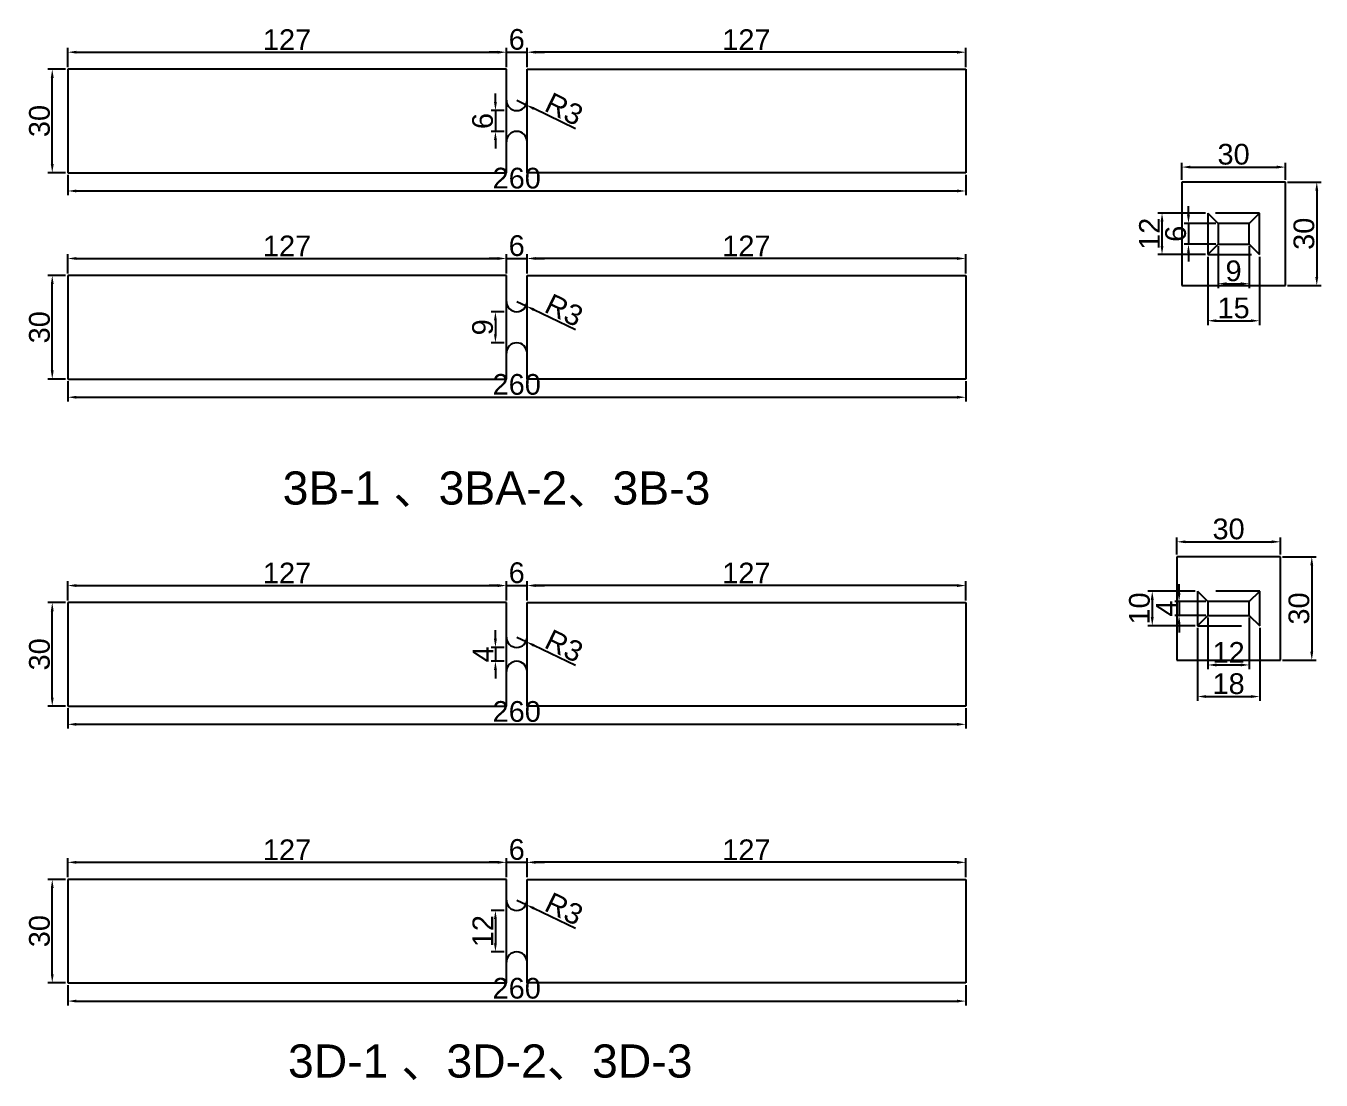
# Model space of a CAD drawing. Header units: millimetres. Extents: x 277 to 35015, y -7843 to 25622.
# Drawn here: x 4958.5 to 5333.5, y 1979.1 to 2284.5 of the extents above; entities that cross this region are included whole.
import ezdxf

# ---------------------------------------------------------------- set-up
doc = ezdxf.new("R2010")
doc.units = ezdxf.units.MM
doc.linetypes.add('DASHED', pattern=[19.05, 12.7, -6.35])
doc.layers.add('尺寸标注', color=6, linetype='Continuous')
doc.layers.add('标号', color=4, linetype='Continuous')
doc.styles.get("Standard").update_dxf_attribs({"font": 'arial.ttf'})
doc.dimstyles.new('ISO-25-old', dxfattribs={"dimtxt": 6, "dimasz": 2.5, "dimexe": 1.25, "dimexo": 0.625, "dimtad": 1, "dimtxsty": 'Standard', "dimcen": 2.5, "dimadec": 0, "dimazin": 0, "dimtfac": 1, "dimtmove": 0, "dimatfit": 3, "dimfxl": 1, "dimarcsym": 0})

# ---------------------------------------------------------------- blocks, each defined once
blk = doc.blocks.new('*D528')
at = {"layer": 'Defpoints', "color": 0, "transparency": 16777216}
for p in [(5097.62, 2259.93), (5094.45, 2253.93), (5097.62, 2253.93)]:
    blk.add_point(p, dxfattribs=at)
at = {"layer": '尺寸标注', "color": 0, "lineweight": -2, "transparency": 16777216}
for p, q in [((5094.45, 2262.43), (5094.45, 2264.93)), ((5097, 2259.93), (5093.2, 2259.93)), ((5094.45, 2259.93), (5094.45, 2253.93)), ((5097, 2253.93), (5093.2, 2253.93)), ((5094.45, 2251.43), (5094.45, 2248.93))]:
    blk.add_line(p, q, dxfattribs=at)
at = {"layer": '尺寸标注', "color": 0, "transparency": 16777216}
for points in [[(5094.04, 2262.43), (5094.87, 2262.43), (5094.45, 2259.93)], [(5094.04, 2251.43), (5094.87, 2251.43), (5094.45, 2253.93)]]:
    blk.add_solid(points, dxfattribs=at)
at = {"layer": '尺寸标注', "color": 0, "transparency": 16777216, "insert": (5090.76, 2256.93), "char_height": 6, "attachment_point": 5, "rotation": 90}
blk.add_mtext('6', dxfattribs=at)
blk = doc.blocks.new('*D529')
at = {"layer": 'Defpoints', "color": 0, "transparency": 16777216}
for p in [(5100.62, 2262.93), (5103.32, 2261.62)]:
    blk.add_point(p, dxfattribs=at)
at = {"layer": '尺寸标注', "color": 0, "lineweight": -2, "transparency": 16777216}
for p, q in [((5100.62, 2262.93), (5103.32, 2261.62)), ((5117.65, 2254.67), (5105.57, 2260.53))]:
    blk.add_line(p, q, dxfattribs=at)
at = {"layer": '尺寸标注', "color": 0, "transparency": 16777216}
blk.add_solid([(5105.75, 2260.9), (5105.39, 2260.15), (5103.32, 2261.62)], dxfattribs=at)
at = {"layer": '尺寸标注', "color": 0, "transparency": 16777216, "insert": (5114.35, 2260.37), "char_height": 6, "attachment_point": 5, "rotation": 334.116}
blk.add_mtext('R3', dxfattribs=at)
blk = doc.blocks.new('*D530')
at = {"layer": 'Defpoints', "color": 0, "transparency": 16777216}
for p in [(5103.62, 2276.87), (5097.62, 2271.93), (5103.62, 2271.93)]:
    blk.add_point(p, dxfattribs=at)
at = {"layer": '尺寸标注', "color": 0, "lineweight": -2, "transparency": 16777216}
for p, q in [((5095.12, 2276.87), (5092.62, 2276.87)), ((5097.62, 2272.56), (5097.62, 2278.12)), ((5097.62, 2276.87), (5103.62, 2276.87)), ((5103.62, 2272.56), (5103.62, 2278.12)), ((5106.12, 2276.87), (5108.62, 2276.87))]:
    blk.add_line(p, q, dxfattribs=at)
at = {"layer": '尺寸标注', "color": 0, "transparency": 16777216}
for points in [[(5095.12, 2277.28), (5095.12, 2276.45), (5097.62, 2276.87)], [(5106.12, 2277.28), (5106.12, 2276.45), (5103.62, 2276.87)]]:
    blk.add_solid(points, dxfattribs=at)
at = {"layer": '尺寸标注', "color": 0, "transparency": 16777216, "insert": (5100.62, 2280.55), "char_height": 6, "attachment_point": 5}
blk.add_mtext('6', dxfattribs=at)
blk = doc.blocks.new('*D531')
at = {"layer": 'Defpoints', "color": 0, "transparency": 16777216}
for p in [(5097.62, 2201.67), (5094.45, 2192.67), (5097.62, 2192.67)]:
    blk.add_point(p, dxfattribs=at)
at = {"layer": '尺寸标注', "color": 0, "lineweight": -2, "transparency": 16777216}
for p, q in [((5097, 2201.67), (5093.2, 2201.67)), ((5094.45, 2199.17), (5094.45, 2195.17)), ((5097, 2192.67), (5093.2, 2192.67))]:
    blk.add_line(p, q, dxfattribs=at)
at = {"layer": '尺寸标注', "color": 0, "transparency": 16777216}
for points in [[(5094.04, 2199.17), (5094.87, 2199.17), (5094.45, 2201.67)], [(5094.04, 2195.17), (5094.87, 2195.17), (5094.45, 2192.67)]]:
    blk.add_solid(points, dxfattribs=at)
at = {"layer": '尺寸标注', "color": 0, "transparency": 16777216, "insert": (5090.76, 2197.17), "char_height": 6, "attachment_point": 5, "rotation": 90}
blk.add_mtext('9', dxfattribs=at)
blk = doc.blocks.new('*D532')
at = {"layer": 'Defpoints', "color": 0, "transparency": 16777216}
for p in [(5100.62, 2204.67), (5103.32, 2203.36)]:
    blk.add_point(p, dxfattribs=at)
at = {"layer": '尺寸标注', "color": 0, "lineweight": -2, "transparency": 16777216}
for p, q in [((5100.62, 2204.67), (5103.32, 2203.36)), ((5117.65, 2196.41), (5105.57, 2202.27))]:
    blk.add_line(p, q, dxfattribs=at)
at = {"layer": '尺寸标注', "color": 0, "transparency": 16777216}
blk.add_solid([(5105.75, 2202.64), (5105.39, 2201.89), (5103.32, 2203.36)], dxfattribs=at)
at = {"layer": '尺寸标注', "color": 0, "transparency": 16777216, "insert": (5114.35, 2202.11), "char_height": 6, "attachment_point": 5, "rotation": 334.116}
blk.add_mtext('R3', dxfattribs=at)
blk = doc.blocks.new('*D537')
at = {"layer": 'Defpoints', "color": 0, "transparency": 16777216}
for p in [(5097.62, 2104.41), (5094.45, 2100.41), (5097.62, 2100.41)]:
    blk.add_point(p, dxfattribs=at)
at = {"layer": '尺寸标注', "color": 0, "lineweight": -2, "transparency": 16777216}
for p, q in [((5094.45, 2106.91), (5094.45, 2109.41)), ((5097, 2104.41), (5093.2, 2104.41)), ((5094.45, 2104.41), (5094.45, 2100.41)), ((5097, 2100.41), (5093.2, 2100.41)), ((5094.45, 2097.91), (5094.45, 2095.41))]:
    blk.add_line(p, q, dxfattribs=at)
at = {"layer": '尺寸标注', "color": 0, "transparency": 16777216}
for points in [[(5094.04, 2106.91), (5094.87, 2106.91), (5094.45, 2104.41)], [(5094.04, 2097.91), (5094.87, 2097.91), (5094.45, 2100.41)]]:
    blk.add_solid(points, dxfattribs=at)
at = {"layer": '尺寸标注', "color": 0, "transparency": 16777216, "insert": (5090.83, 2102.41), "char_height": 6, "attachment_point": 5, "rotation": 90}
blk.add_mtext('4', dxfattribs=at)
blk = doc.blocks.new('*D538')
at = {"layer": 'Defpoints', "color": 0, "transparency": 16777216}
for p in [(5100.62, 2107.41), (5103.32, 2106.1)]:
    blk.add_point(p, dxfattribs=at)
at = {"layer": '尺寸标注', "color": 0, "lineweight": -2, "transparency": 16777216}
for p, q in [((5100.62, 2107.41), (5103.32, 2106.1)), ((5117.65, 2099.14), (5105.57, 2105.01))]:
    blk.add_line(p, q, dxfattribs=at)
at = {"layer": '尺寸标注', "color": 0, "transparency": 16777216}
blk.add_solid([(5105.75, 2105.38), (5105.39, 2104.63), (5103.32, 2106.1)], dxfattribs=at)
at = {"layer": '尺寸标注', "color": 0, "transparency": 16777216, "insert": (5114.35, 2104.85), "char_height": 6, "attachment_point": 5, "rotation": 334.116}
blk.add_mtext('R3', dxfattribs=at)
blk = doc.blocks.new('*D539')
at = {"layer": 'Defpoints', "color": 0, "transparency": 16777216}
for p in [(5097.62, 2028.22), (5094.45, 2016.22), (5097.62, 2016.22)]:
    blk.add_point(p, dxfattribs=at)
at = {"layer": '尺寸标注', "color": 0, "lineweight": -2, "transparency": 16777216}
for p, q in [((5097, 2028.22), (5093.2, 2028.22)), ((5094.45, 2025.72), (5094.45, 2018.72)), ((5097, 2016.22), (5093.2, 2016.22))]:
    blk.add_line(p, q, dxfattribs=at)
at = {"layer": '尺寸标注', "color": 0, "transparency": 16777216}
for points in [[(5094.04, 2025.72), (5094.87, 2025.72), (5094.45, 2028.22)], [(5094.04, 2018.72), (5094.87, 2018.72), (5094.45, 2016.22)]]:
    blk.add_solid(points, dxfattribs=at)
at = {"layer": '尺寸标注', "color": 0, "transparency": 16777216, "insert": (5090.81, 2022.22), "char_height": 6, "attachment_point": 5, "rotation": 90}
blk.add_mtext('12', dxfattribs=at)
blk = doc.blocks.new('*D540')
at = {"layer": 'Defpoints', "color": 0, "transparency": 16777216}
for p in [(5100.62, 2031.22), (5103.32, 2029.91)]:
    blk.add_point(p, dxfattribs=at)
at = {"layer": '尺寸标注', "color": 0, "lineweight": -2, "transparency": 16777216}
for p, q in [((5100.62, 2031.22), (5103.32, 2029.91)), ((5117.65, 2022.96), (5105.57, 2028.82))]:
    blk.add_line(p, q, dxfattribs=at)
at = {"layer": '尺寸标注', "color": 0, "transparency": 16777216}
blk.add_solid([(5105.75, 2029.2), (5105.39, 2028.45), (5103.32, 2029.91)], dxfattribs=at)
at = {"layer": '尺寸标注', "color": 0, "transparency": 16777216, "insert": (5114.35, 2028.67), "char_height": 6, "attachment_point": 5, "rotation": 334.116}
blk.add_mtext('R3', dxfattribs=at)
blk = doc.blocks.new('*D543')
at = {"layer": 'Defpoints', "color": 0, "transparency": 16777216}
for p in [(5303.68, 2227.26), (5295.11, 2221.26), (5303.68, 2221.26)]:
    blk.add_point(p, dxfattribs=at)
at = {"layer": '尺寸标注', "color": 0, "lineweight": -2, "transparency": 16777216}
for p, q in [((5295.11, 2229.76), (5295.11, 2232.26)), ((5303.05, 2227.26), (5293.86, 2227.26)), ((5295.11, 2227.26), (5295.11, 2221.26)), ((5303.05, 2221.26), (5293.86, 2221.26)), ((5295.11, 2218.76), (5295.11, 2216.26))]:
    blk.add_line(p, q, dxfattribs=at)
at = {"layer": '尺寸标注', "color": 0, "transparency": 16777216}
for points in [[(5294.7, 2229.76), (5295.53, 2229.76), (5295.11, 2227.26)], [(5294.7, 2218.76), (5295.53, 2218.76), (5295.11, 2221.26)]]:
    blk.add_solid(points, dxfattribs=at)
at = {"layer": '尺寸标注', "color": 0, "transparency": 16777216, "insert": (5291.42, 2224.26), "char_height": 6, "attachment_point": 5, "rotation": 90}
blk.add_mtext('6', dxfattribs=at)
blk = doc.blocks.new('*D544')
at = {"layer": 'Defpoints', "color": 0, "transparency": 16777216}
for p in [(5303.68, 2221.26), (5312.68, 2221.26), (5312.68, 2209.8)]:
    blk.add_point(p, dxfattribs=at)
at = {"layer": '尺寸标注', "color": 0, "lineweight": -2, "transparency": 16777216}
for p, q in [((5303.68, 2220.63), (5303.68, 2208.55)), ((5312.68, 2220.63), (5312.68, 2208.55)), ((5306.18, 2209.8), (5310.18, 2209.8))]:
    blk.add_line(p, q, dxfattribs=at)
at = {"layer": '尺寸标注', "color": 0, "transparency": 16777216}
for points in [[(5306.18, 2210.21), (5306.18, 2209.38), (5303.68, 2209.8)], [(5310.18, 2210.21), (5310.18, 2209.38), (5312.68, 2209.8)]]:
    blk.add_solid(points, dxfattribs=at)
at = {"layer": '尺寸标注', "color": 0, "transparency": 16777216, "insert": (5308.18, 2213.49), "char_height": 6, "attachment_point": 5}
blk.add_mtext('9', dxfattribs=at)
blk = doc.blocks.new('*D545')
at = {"layer": 'Defpoints', "color": 0, "transparency": 16777216}
for p in [(5300.73, 2117.7), (5292.39, 2113.7), (5300.73, 2113.7)]:
    blk.add_point(p, dxfattribs=at)
at = {"layer": '尺寸标注', "color": 0, "lineweight": -2, "transparency": 16777216}
for p, q in [((5292.39, 2120.2), (5292.39, 2122.7)), ((5300.1, 2117.7), (5291.14, 2117.7)), ((5292.39, 2117.7), (5292.39, 2113.7)), ((5300.1, 2113.7), (5291.14, 2113.7)), ((5292.39, 2111.2), (5292.39, 2108.7))]:
    blk.add_line(p, q, dxfattribs=at)
at = {"layer": '尺寸标注', "color": 0, "transparency": 16777216}
for points in [[(5291.97, 2120.2), (5292.81, 2120.2), (5292.39, 2117.7)], [(5291.97, 2111.2), (5292.81, 2111.2), (5292.39, 2113.7)]]:
    blk.add_solid(points, dxfattribs=at)
at = {"layer": '尺寸标注', "color": 0, "transparency": 16777216, "insert": (5288.76, 2115.7), "char_height": 6, "attachment_point": 5, "rotation": 90}
blk.add_mtext('4', dxfattribs=at)
blk = doc.blocks.new('*D546')
at = {"layer": 'Defpoints', "color": 0, "transparency": 16777216}
for p in [(5300.73, 2113.7), (5312.73, 2113.7), (5312.73, 2099.34)]:
    blk.add_point(p, dxfattribs=at)
at = {"layer": '尺寸标注', "color": 0, "lineweight": -2, "transparency": 16777216}
for p, q in [((5300.73, 2113.07), (5300.73, 2098.09)), ((5312.73, 2113.07), (5312.73, 2098.09)), ((5303.23, 2099.34), (5310.23, 2099.34))]:
    blk.add_line(p, q, dxfattribs=at)
at = {"layer": '尺寸标注', "color": 0, "transparency": 16777216}
for points in [[(5303.23, 2099.76), (5303.23, 2098.92), (5300.73, 2099.34)], [(5310.23, 2099.76), (5310.23, 2098.92), (5312.73, 2099.34)]]:
    blk.add_solid(points, dxfattribs=at)
at = {"layer": '尺寸标注', "color": 0, "transparency": 16777216, "insert": (5306.73, 2102.98), "char_height": 6, "attachment_point": 5}
blk.add_mtext('12', dxfattribs=at)
blk = doc.blocks.new('*D519')
at = {"layer": 'Defpoints', "color": 0, "transparency": 16777216}
for p in [(5097.62, 2276.87), (4970.62, 2271.93), (5097.62, 2271.93)]:
    blk.add_point(p, dxfattribs=at)
at = {"layer": '尺寸标注', "color": 0, "lineweight": -2, "transparency": 16777216}
for p, q in [((4970.62, 2272.56), (4970.62, 2278.12)), ((4973.12, 2276.87), (5095.12, 2276.87)), ((5097.62, 2272.56), (5097.62, 2278.12))]:
    blk.add_line(p, q, dxfattribs=at)
at = {"layer": '尺寸标注', "color": 0, "transparency": 16777216}
for points in [[(4973.12, 2277.28), (4973.12, 2276.45), (4970.62, 2276.87)], [(5095.12, 2277.28), (5095.12, 2276.45), (5097.62, 2276.87)]]:
    blk.add_solid(points, dxfattribs=at)
at = {"layer": '尺寸标注', "color": 0, "transparency": 16777216, "insert": (5034.12, 2280.5), "char_height": 6, "attachment_point": 5}
blk.add_mtext('127', dxfattribs=at)
blk = doc.blocks.new('*D520')
at = {"layer": 'Defpoints', "color": 0, "transparency": 16777216}
for p in [(5103.62, 2276.87), (5103.62, 2271.93), (5230.62, 2271.93)]:
    blk.add_point(p, dxfattribs=at)
at = {"layer": '尺寸标注', "color": 0, "lineweight": -2, "transparency": 16777216}
for p, q in [((5103.62, 2272.56), (5103.62, 2278.12)), ((5228.12, 2276.87), (5106.12, 2276.87)), ((5230.62, 2272.56), (5230.62, 2278.12))]:
    blk.add_line(p, q, dxfattribs=at)
at = {"layer": '尺寸标注', "color": 0, "transparency": 16777216}
for points in [[(5106.12, 2277.28), (5106.12, 2276.45), (5103.62, 2276.87)], [(5228.12, 2277.28), (5228.12, 2276.45), (5230.62, 2276.87)]]:
    blk.add_solid(points, dxfattribs=at)
at = {"layer": '尺寸标注', "color": 0, "transparency": 16777216, "insert": (5167.12, 2280.5), "char_height": 6, "attachment_point": 5}
blk.add_mtext('127', dxfattribs=at)
blk = doc.blocks.new('*D521')
at = {"layer": 'Defpoints', "color": 0, "transparency": 16777216}
for p in [(4970.62, 2241.93), (5230.62, 2241.93), (5230.62, 2236.66)]:
    blk.add_point(p, dxfattribs=at)
at = {"layer": '尺寸标注', "color": 0, "lineweight": -2, "transparency": 16777216}
for p, q in [((4970.62, 2241.31), (4970.62, 2235.41)), ((5230.62, 2241.31), (5230.62, 2235.41)), ((4973.12, 2236.66), (5228.12, 2236.66))]:
    blk.add_line(p, q, dxfattribs=at)
at = {"layer": '尺寸标注', "color": 0, "transparency": 16777216}
for points in [[(4973.12, 2237.08), (4973.12, 2236.25), (4970.62, 2236.66)], [(5228.12, 2237.08), (5228.12, 2236.25), (5230.62, 2236.66)]]:
    blk.add_solid(points, dxfattribs=at)
at = {"layer": '尺寸标注', "color": 0, "transparency": 16777216, "insert": (5100.62, 2240.35), "char_height": 6, "attachment_point": 5}
blk.add_mtext('260', dxfattribs=at)
blk = doc.blocks.new('*D524')
at = {"layer": 'Defpoints', "color": 0, "transparency": 16777216}
for p in [(5323.18, 2243.58), (5293.18, 2239.26), (5323.18, 2239.26)]:
    blk.add_point(p, dxfattribs=at)
at = {"layer": '尺寸标注', "color": 0, "lineweight": -2, "transparency": 16777216}
for p, q in [((5293.18, 2239.88), (5293.18, 2244.83)), ((5295.68, 2243.58), (5320.68, 2243.58)), ((5323.18, 2239.88), (5323.18, 2244.83))]:
    blk.add_line(p, q, dxfattribs=at)
at = {"layer": '尺寸标注', "color": 0, "transparency": 16777216}
for points in [[(5295.68, 2244), (5295.68, 2243.17), (5293.18, 2243.58)], [(5320.68, 2244), (5320.68, 2243.17), (5323.18, 2243.58)]]:
    blk.add_solid(points, dxfattribs=at)
at = {"layer": '尺寸标注', "color": 0, "transparency": 16777216, "insert": (5308.18, 2247.27), "char_height": 6, "attachment_point": 5}
blk.add_mtext('30', dxfattribs=at)
blk = doc.blocks.new('*D525')
at = {"layer": 'Defpoints', "color": 0, "transparency": 16777216}
for p in [(5323.18, 2239.26), (5323.18, 2209.26), (5332.26, 2209.26)]:
    blk.add_point(p, dxfattribs=at)
at = {"layer": '尺寸标注', "color": 0, "lineweight": -2, "transparency": 16777216}
for p, q in [((5323.8, 2239.26), (5333.51, 2239.26)), ((5332.26, 2236.76), (5332.26, 2211.76)), ((5323.8, 2209.26), (5333.51, 2209.26))]:
    blk.add_line(p, q, dxfattribs=at)
at = {"layer": '尺寸标注', "color": 0, "transparency": 16777216}
for points in [[(5331.85, 2236.76), (5332.68, 2236.76), (5332.26, 2239.26)], [(5331.85, 2211.76), (5332.68, 2211.76), (5332.26, 2209.26)]]:
    blk.add_solid(points, dxfattribs=at)
at = {"layer": '尺寸标注', "color": 0, "transparency": 16777216, "insert": (5328.57, 2224.26), "char_height": 6, "attachment_point": 5, "rotation": 90}
blk.add_mtext('30', dxfattribs=at)
blk = doc.blocks.new('*D526')
at = {"layer": 'Defpoints', "color": 0, "transparency": 16777216}
for p in [(5321.73, 2135.02), (5291.73, 2130.7), (5321.73, 2130.7)]:
    blk.add_point(p, dxfattribs=at)
at = {"layer": '尺寸标注', "color": 0, "lineweight": -2, "transparency": 16777216}
for p, q in [((5291.73, 2131.32), (5291.73, 2136.27)), ((5294.23, 2135.02), (5319.23, 2135.02)), ((5321.73, 2131.32), (5321.73, 2136.27))]:
    blk.add_line(p, q, dxfattribs=at)
at = {"layer": '尺寸标注', "color": 0, "transparency": 16777216}
for points in [[(5294.23, 2135.44), (5294.23, 2134.61), (5291.73, 2135.02)], [(5319.23, 2135.44), (5319.23, 2134.61), (5321.73, 2135.02)]]:
    blk.add_solid(points, dxfattribs=at)
at = {"layer": '尺寸标注', "color": 0, "transparency": 16777216, "insert": (5306.73, 2138.71), "char_height": 6, "attachment_point": 5}
blk.add_mtext('30', dxfattribs=at)
blk = doc.blocks.new('*D527')
at = {"layer": 'Defpoints', "color": 0, "transparency": 16777216}
for p in [(5321.73, 2130.7), (5321.73, 2100.7), (5330.82, 2100.7)]:
    blk.add_point(p, dxfattribs=at)
at = {"layer": '尺寸标注', "color": 0, "lineweight": -2, "transparency": 16777216}
for p, q in [((5322.35, 2130.7), (5332.07, 2130.7)), ((5330.82, 2128.2), (5330.82, 2103.2)), ((5322.35, 2100.7), (5332.07, 2100.7))]:
    blk.add_line(p, q, dxfattribs=at)
at = {"layer": '尺寸标注', "color": 0, "transparency": 16777216}
for points in [[(5330.4, 2128.2), (5331.23, 2128.2), (5330.82, 2130.7)], [(5330.4, 2103.2), (5331.23, 2103.2), (5330.82, 2100.7)]]:
    blk.add_solid(points, dxfattribs=at)
at = {"layer": '尺寸标注', "color": 0, "transparency": 16777216, "insert": (5327.12, 2115.7), "char_height": 6, "attachment_point": 5, "rotation": 90}
blk.add_mtext('30', dxfattribs=at)
blk = doc.blocks.new('*D556')
at = {"layer": 'Defpoints', "color": 0, "transparency": 16777216}
for p in [(5300.68, 2218.26), (5315.68, 2218.26), (5315.68, 2199.07)]:
    blk.add_point(p, dxfattribs=at)
at = {"layer": '尺寸标注', "color": 0, "lineweight": -2, "transparency": 16777216}
for p, q in [((5300.68, 2217.63), (5300.68, 2197.82)), ((5315.68, 2217.63), (5315.68, 2197.82)), ((5303.18, 2199.07), (5313.18, 2199.07))]:
    blk.add_line(p, q, dxfattribs=at)
at = {"layer": '尺寸标注', "color": 0, "transparency": 16777216}
for points in [[(5303.18, 2199.48), (5303.18, 2198.65), (5300.68, 2199.07)], [(5313.18, 2199.48), (5313.18, 2198.65), (5315.68, 2199.07)]]:
    blk.add_solid(points, dxfattribs=at)
at = {"layer": '尺寸标注', "color": 0, "transparency": 16777216, "insert": (5308.18, 2202.75), "char_height": 6, "attachment_point": 5}
blk.add_mtext('15', dxfattribs=at)
blk = doc.blocks.new('*D557')
at = {"layer": 'Defpoints', "color": 0, "transparency": 16777216}
for p in [(5287.46, 2230.26), (5300.68, 2230.26), (5300.68, 2218.26)]:
    blk.add_point(p, dxfattribs=at)
at = {"layer": '尺寸标注', "color": 0, "lineweight": -2, "transparency": 16777216}
for p, q in [((5300.05, 2230.26), (5286.21, 2230.26)), ((5287.46, 2220.76), (5287.46, 2227.76)), ((5300.05, 2218.26), (5286.21, 2218.26))]:
    blk.add_line(p, q, dxfattribs=at)
at = {"layer": '尺寸标注', "color": 0, "transparency": 16777216}
for points in [[(5287.04, 2227.76), (5287.88, 2227.76), (5287.46, 2230.26)], [(5287.04, 2220.76), (5287.88, 2220.76), (5287.46, 2218.26)]]:
    blk.add_solid(points, dxfattribs=at)
at = {"layer": '尺寸标注', "color": 0, "transparency": 16777216, "insert": (5283.82, 2224.26), "char_height": 6, "attachment_point": 5, "rotation": 90}
blk.add_mtext('12', dxfattribs=at)
blk = doc.blocks.new('*D558')
at = {"layer": 'Defpoints', "color": 0, "transparency": 16777216}
for p in [(5297.73, 2110.7), (5315.73, 2110.7), (5315.73, 2090.19)]:
    blk.add_point(p, dxfattribs=at)
at = {"layer": '尺寸标注', "color": 0, "lineweight": -2, "transparency": 16777216}
for p, q in [((5297.73, 2110.07), (5297.73, 2088.94)), ((5315.73, 2110.07), (5315.73, 2088.94)), ((5300.23, 2090.19), (5313.23, 2090.19))]:
    blk.add_line(p, q, dxfattribs=at)
at = {"layer": '尺寸标注', "color": 0, "transparency": 16777216}
for points in [[(5300.23, 2090.61), (5300.23, 2089.78), (5297.73, 2090.19)], [(5313.23, 2090.61), (5313.23, 2089.78), (5315.73, 2090.19)]]:
    blk.add_solid(points, dxfattribs=at)
at = {"layer": '尺寸标注', "color": 0, "transparency": 16777216, "insert": (5306.73, 2093.88), "char_height": 6, "attachment_point": 5}
blk.add_mtext('18', dxfattribs=at)
blk = doc.blocks.new('*D559')
at = {"layer": 'Defpoints', "color": 0, "transparency": 16777216}
for p in [(5297.73, 2120.7), (5284.63, 2110.7), (5297.73, 2110.7)]:
    blk.add_point(p, dxfattribs=at)
at = {"layer": '尺寸标注', "color": 0, "lineweight": -2, "transparency": 16777216}
for p, q in [((5297.1, 2120.7), (5283.38, 2120.7)), ((5284.63, 2118.2), (5284.63, 2113.2)), ((5297.1, 2110.7), (5283.38, 2110.7))]:
    blk.add_line(p, q, dxfattribs=at)
at = {"layer": '尺寸标注', "color": 0, "transparency": 16777216}
for points in [[(5284.21, 2118.2), (5285.05, 2118.2), (5284.63, 2120.7)], [(5284.21, 2113.2), (5285.05, 2113.2), (5284.63, 2110.7)]]:
    blk.add_solid(points, dxfattribs=at)
at = {"layer": '尺寸标注', "color": 0, "transparency": 16777216, "insert": (5280.94, 2115.7), "char_height": 6, "attachment_point": 5, "rotation": 90}
blk.add_mtext('10', dxfattribs=at)
blk = doc.blocks.new('*D567')
at = {"layer": 'Defpoints', "color": 0, "transparency": 16777216}
for p in [(4966.14, 2271.93), (4970.62, 2271.93), (4970.62, 2241.93)]:
    blk.add_point(p, dxfattribs=at)
at = {"layer": '尺寸标注', "color": 0, "lineweight": -2, "transparency": 16777216}
for p, q in [((4970, 2271.93), (4964.89, 2271.93)), ((4966.14, 2244.43), (4966.14, 2269.43)), ((4970, 2241.93), (4964.89, 2241.93))]:
    blk.add_line(p, q, dxfattribs=at)
at = {"layer": '尺寸标注', "color": 0, "transparency": 16777216}
for points in [[(4965.72, 2269.43), (4966.55, 2269.43), (4966.14, 2271.93)], [(4965.72, 2244.43), (4966.55, 2244.43), (4966.14, 2241.93)]]:
    blk.add_solid(points, dxfattribs=at)
at = {"layer": '尺寸标注', "color": 0, "transparency": 16777216, "insert": (4962.45, 2256.93), "char_height": 6, "attachment_point": 5, "rotation": 90}
blk.add_mtext('30', dxfattribs=at)
blk = doc.blocks.new('*D568')
at = {"layer": 'Defpoints', "color": 0, "transparency": 16777216}
for p in [(4966.14, 2212.17), (4970.62, 2212.17), (4970.62, 2182.17)]:
    blk.add_point(p, dxfattribs=at)
at = {"layer": '尺寸标注', "color": 0, "lineweight": -2, "transparency": 16777216}
for p, q in [((4970, 2212.17), (4964.89, 2212.17)), ((4966.14, 2184.67), (4966.14, 2209.67)), ((4970, 2182.17), (4964.89, 2182.17))]:
    blk.add_line(p, q, dxfattribs=at)
at = {"layer": '尺寸标注', "color": 0, "transparency": 16777216}
for points in [[(4965.72, 2209.67), (4966.55, 2209.67), (4966.14, 2212.17)], [(4965.72, 2184.67), (4966.55, 2184.67), (4966.14, 2182.17)]]:
    blk.add_solid(points, dxfattribs=at)
at = {"layer": '尺寸标注', "color": 0, "transparency": 16777216, "insert": (4962.45, 2197.17), "char_height": 6, "attachment_point": 5, "rotation": 90}
blk.add_mtext('30', dxfattribs=at)
blk = doc.blocks.new('*D571')
at = {"layer": 'Defpoints', "color": 0, "transparency": 16777216}
for p in [(5097.62, 2217.1), (4970.62, 2212.17), (5097.62, 2212.17)]:
    blk.add_point(p, dxfattribs=at)
at = {"layer": '尺寸标注', "color": 0, "lineweight": -2, "transparency": 16777216}
for p, q in [((4970.62, 2212.79), (4970.62, 2218.35)), ((4973.12, 2217.1), (5095.12, 2217.1)), ((5097.62, 2212.79), (5097.62, 2218.35))]:
    blk.add_line(p, q, dxfattribs=at)
at = {"layer": '尺寸标注', "color": 0, "transparency": 16777216}
for points in [[(4973.12, 2217.52), (4973.12, 2216.69), (4970.62, 2217.1)], [(5095.12, 2217.52), (5095.12, 2216.69), (5097.62, 2217.1)]]:
    blk.add_solid(points, dxfattribs=at)
at = {"layer": '尺寸标注', "color": 0, "transparency": 16777216, "insert": (5034.12, 2220.74), "char_height": 6, "attachment_point": 5}
blk.add_mtext('127', dxfattribs=at)
blk = doc.blocks.new('*D572')
at = {"layer": 'Defpoints', "color": 0, "transparency": 16777216}
for p in [(5103.62, 2217.1), (5103.62, 2212.17), (5230.62, 2212.17)]:
    blk.add_point(p, dxfattribs=at)
at = {"layer": '尺寸标注', "color": 0, "lineweight": -2, "transparency": 16777216}
for p, q in [((5103.62, 2212.79), (5103.62, 2218.35)), ((5228.12, 2217.1), (5106.12, 2217.1)), ((5230.62, 2212.79), (5230.62, 2218.35))]:
    blk.add_line(p, q, dxfattribs=at)
at = {"layer": '尺寸标注', "color": 0, "transparency": 16777216}
for points in [[(5106.12, 2217.52), (5106.12, 2216.69), (5103.62, 2217.1)], [(5228.12, 2217.52), (5228.12, 2216.69), (5230.62, 2217.1)]]:
    blk.add_solid(points, dxfattribs=at)
at = {"layer": '尺寸标注', "color": 0, "transparency": 16777216, "insert": (5167.12, 2220.74), "char_height": 6, "attachment_point": 5}
blk.add_mtext('127', dxfattribs=at)
blk = doc.blocks.new('*D569')
at = {"layer": 'Defpoints', "color": 0, "transparency": 16777216}
for p in [(5103.62, 2217.1), (5097.62, 2212.17), (5103.62, 2212.17)]:
    blk.add_point(p, dxfattribs=at)
at = {"layer": '尺寸标注', "color": 0, "lineweight": -2, "transparency": 16777216}
for p, q in [((5095.12, 2217.1), (5092.62, 2217.1)), ((5097.62, 2212.79), (5097.62, 2218.35)), ((5097.62, 2217.1), (5103.62, 2217.1)), ((5103.62, 2212.79), (5103.62, 2218.35)), ((5106.12, 2217.1), (5108.62, 2217.1))]:
    blk.add_line(p, q, dxfattribs=at)
at = {"layer": '尺寸标注', "color": 0, "transparency": 16777216}
for points in [[(5095.12, 2217.52), (5095.12, 2216.69), (5097.62, 2217.1)], [(5106.12, 2217.52), (5106.12, 2216.69), (5103.62, 2217.1)]]:
    blk.add_solid(points, dxfattribs=at)
at = {"layer": '尺寸标注', "color": 0, "transparency": 16777216, "insert": (5100.62, 2220.79), "char_height": 6, "attachment_point": 5}
blk.add_mtext('6', dxfattribs=at)
blk = doc.blocks.new('*D570')
at = {"layer": 'Defpoints', "color": 0, "transparency": 16777216}
for p in [(4970.62, 2182.17), (5230.62, 2182.17), (5230.62, 2176.9)]:
    blk.add_point(p, dxfattribs=at)
at = {"layer": '尺寸标注', "color": 0, "lineweight": -2, "transparency": 16777216}
for p, q in [((4970.62, 2181.54), (4970.62, 2175.65)), ((5230.62, 2181.54), (5230.62, 2175.65)), ((4973.12, 2176.9), (5228.12, 2176.9))]:
    blk.add_line(p, q, dxfattribs=at)
at = {"layer": '尺寸标注', "color": 0, "transparency": 16777216}
for points in [[(4973.12, 2177.32), (4973.12, 2176.49), (4970.62, 2176.9)], [(5228.12, 2177.32), (5228.12, 2176.49), (5230.62, 2176.9)]]:
    blk.add_solid(points, dxfattribs=at)
at = {"layer": '尺寸标注', "color": 0, "transparency": 16777216, "insert": (5100.62, 2180.59), "char_height": 6, "attachment_point": 5}
blk.add_mtext('260', dxfattribs=at)
blk = doc.blocks.new('*D573')
at = {"layer": 'Defpoints', "color": 0, "transparency": 16777216}
for p in [(4966.14, 2117.41), (4970.62, 2117.41), (4970.62, 2087.41)]:
    blk.add_point(p, dxfattribs=at)
at = {"layer": '尺寸标注', "color": 0, "lineweight": -2, "transparency": 16777216}
for p, q in [((4970, 2117.41), (4964.89, 2117.41)), ((4966.14, 2089.91), (4966.14, 2114.91)), ((4970, 2087.41), (4964.89, 2087.41))]:
    blk.add_line(p, q, dxfattribs=at)
at = {"layer": '尺寸标注', "color": 0, "transparency": 16777216}
for points in [[(4965.72, 2114.91), (4966.55, 2114.91), (4966.14, 2117.41)], [(4965.72, 2089.91), (4966.55, 2089.91), (4966.14, 2087.41)]]:
    blk.add_solid(points, dxfattribs=at)
at = {"layer": '尺寸标注', "color": 0, "transparency": 16777216, "insert": (4962.45, 2102.41), "char_height": 6, "attachment_point": 5, "rotation": 90}
blk.add_mtext('30', dxfattribs=at)
blk = doc.blocks.new('*D576')
at = {"layer": 'Defpoints', "color": 0, "transparency": 16777216}
for p in [(5097.62, 2122.34), (4970.62, 2117.41), (5097.62, 2117.41)]:
    blk.add_point(p, dxfattribs=at)
at = {"layer": '尺寸标注', "color": 0, "lineweight": -2, "transparency": 16777216}
for p, q in [((4970.62, 2118.03), (4970.62, 2123.59)), ((5097.62, 2118.03), (5097.62, 2123.59)), ((4973.12, 2122.34), (5095.12, 2122.34))]:
    blk.add_line(p, q, dxfattribs=at)
at = {"layer": '尺寸标注', "color": 0, "transparency": 16777216}
for points in [[(4973.12, 2122.76), (4973.12, 2121.92), (4970.62, 2122.34)], [(5095.12, 2122.76), (5095.12, 2121.92), (5097.62, 2122.34)]]:
    blk.add_solid(points, dxfattribs=at)
at = {"layer": '尺寸标注', "color": 0, "transparency": 16777216, "insert": (5034.12, 2125.98), "char_height": 6, "attachment_point": 5}
blk.add_mtext('127', dxfattribs=at)
blk = doc.blocks.new('*D577')
at = {"layer": 'Defpoints', "color": 0, "transparency": 16777216}
for p in [(5103.62, 2122.34), (5103.62, 2117.41), (5230.62, 2117.41)]:
    blk.add_point(p, dxfattribs=at)
at = {"layer": '尺寸标注', "color": 0, "lineweight": -2, "transparency": 16777216}
for p, q in [((5103.62, 2118.03), (5103.62, 2123.59)), ((5230.62, 2118.03), (5230.62, 2123.59)), ((5228.12, 2122.34), (5106.12, 2122.34))]:
    blk.add_line(p, q, dxfattribs=at)
at = {"layer": '尺寸标注', "color": 0, "transparency": 16777216}
for points in [[(5106.12, 2122.76), (5106.12, 2121.92), (5103.62, 2122.34)], [(5228.12, 2122.76), (5228.12, 2121.92), (5230.62, 2122.34)]]:
    blk.add_solid(points, dxfattribs=at)
at = {"layer": '尺寸标注', "color": 0, "transparency": 16777216, "insert": (5167.12, 2125.98), "char_height": 6, "attachment_point": 5}
blk.add_mtext('127', dxfattribs=at)
blk = doc.blocks.new('*D574')
at = {"layer": 'Defpoints', "color": 0, "transparency": 16777216}
for p in [(5103.62, 2122.34), (5097.62, 2117.41), (5103.62, 2117.41)]:
    blk.add_point(p, dxfattribs=at)
at = {"layer": '尺寸标注', "color": 0, "lineweight": -2, "transparency": 16777216}
for p, q in [((5097.62, 2118.03), (5097.62, 2123.59)), ((5103.62, 2118.03), (5103.62, 2123.59)), ((5095.12, 2122.34), (5092.62, 2122.34)), ((5097.62, 2122.34), (5103.62, 2122.34)), ((5106.12, 2122.34), (5108.62, 2122.34))]:
    blk.add_line(p, q, dxfattribs=at)
at = {"layer": '尺寸标注', "color": 0, "transparency": 16777216}
for points in [[(5095.12, 2122.76), (5095.12, 2121.92), (5097.62, 2122.34)], [(5106.12, 2122.76), (5106.12, 2121.92), (5103.62, 2122.34)]]:
    blk.add_solid(points, dxfattribs=at)
at = {"layer": '尺寸标注', "color": 0, "transparency": 16777216, "insert": (5100.62, 2126.03), "char_height": 6, "attachment_point": 5}
blk.add_mtext('6', dxfattribs=at)
blk = doc.blocks.new('*D575')
at = {"layer": 'Defpoints', "color": 0, "transparency": 16777216}
for p in [(4970.62, 2087.41), (5230.62, 2087.41), (5230.62, 2082.14)]:
    blk.add_point(p, dxfattribs=at)
at = {"layer": '尺寸标注', "color": 0, "lineweight": -2, "transparency": 16777216}
for p, q in [((4970.62, 2086.78), (4970.62, 2080.89)), ((5230.62, 2086.78), (5230.62, 2080.89)), ((4973.12, 2082.14), (5228.12, 2082.14))]:
    blk.add_line(p, q, dxfattribs=at)
at = {"layer": '尺寸标注', "color": 0, "transparency": 16777216}
for points in [[(4973.12, 2082.56), (4973.12, 2081.72), (4970.62, 2082.14)], [(5228.12, 2082.56), (5228.12, 2081.72), (5230.62, 2082.14)]]:
    blk.add_solid(points, dxfattribs=at)
at = {"layer": '尺寸标注', "color": 0, "transparency": 16777216, "insert": (5100.62, 2085.83), "char_height": 6, "attachment_point": 5}
blk.add_mtext('260', dxfattribs=at)
blk = doc.blocks.new('*D588')
at = {"layer": 'Defpoints', "color": 0, "transparency": 16777216}
for p in [(4966.14, 2037.22), (4970.62, 2037.22), (4970.62, 2007.22)]:
    blk.add_point(p, dxfattribs=at)
at = {"layer": '尺寸标注', "color": 0, "lineweight": -2, "transparency": 16777216}
for p, q in [((4970, 2037.22), (4964.89, 2037.22)), ((4966.14, 2009.72), (4966.14, 2034.72)), ((4970, 2007.22), (4964.89, 2007.22))]:
    blk.add_line(p, q, dxfattribs=at)
at = {"layer": '尺寸标注', "color": 0, "transparency": 16777216}
for points in [[(4965.72, 2034.72), (4966.55, 2034.72), (4966.14, 2037.22)], [(4965.72, 2009.72), (4966.55, 2009.72), (4966.14, 2007.22)]]:
    blk.add_solid(points, dxfattribs=at)
at = {"layer": '尺寸标注', "color": 0, "transparency": 16777216, "insert": (4962.45, 2022.22), "char_height": 6, "attachment_point": 5, "rotation": 90}
blk.add_mtext('30', dxfattribs=at)
blk = doc.blocks.new('*D591')
at = {"layer": 'Defpoints', "color": 0, "transparency": 16777216}
for p in [(5097.62, 2042.16), (4970.62, 2037.22), (5097.62, 2037.22)]:
    blk.add_point(p, dxfattribs=at)
at = {"layer": '尺寸标注', "color": 0, "lineweight": -2, "transparency": 16777216}
for p, q in [((4970.62, 2037.85), (4970.62, 2043.41)), ((4973.12, 2042.16), (5095.12, 2042.16)), ((5097.62, 2037.85), (5097.62, 2043.41))]:
    blk.add_line(p, q, dxfattribs=at)
at = {"layer": '尺寸标注', "color": 0, "transparency": 16777216}
for points in [[(4973.12, 2042.57), (4973.12, 2041.74), (4970.62, 2042.16)], [(5095.12, 2042.57), (5095.12, 2041.74), (5097.62, 2042.16)]]:
    blk.add_solid(points, dxfattribs=at)
at = {"layer": '尺寸标注', "color": 0, "transparency": 16777216, "insert": (5034.12, 2045.79), "char_height": 6, "attachment_point": 5}
blk.add_mtext('127', dxfattribs=at)
blk = doc.blocks.new('*D592')
at = {"layer": 'Defpoints', "color": 0, "transparency": 16777216}
for p in [(5103.62, 2042.16), (5103.62, 2037.22), (5230.62, 2037.22)]:
    blk.add_point(p, dxfattribs=at)
at = {"layer": '尺寸标注', "color": 0, "lineweight": -2, "transparency": 16777216}
for p, q in [((5103.62, 2037.85), (5103.62, 2043.41)), ((5228.12, 2042.16), (5106.12, 2042.16)), ((5230.62, 2037.85), (5230.62, 2043.41))]:
    blk.add_line(p, q, dxfattribs=at)
at = {"layer": '尺寸标注', "color": 0, "transparency": 16777216}
for points in [[(5106.12, 2042.57), (5106.12, 2041.74), (5103.62, 2042.16)], [(5228.12, 2042.57), (5228.12, 2041.74), (5230.62, 2042.16)]]:
    blk.add_solid(points, dxfattribs=at)
at = {"layer": '尺寸标注', "color": 0, "transparency": 16777216, "insert": (5167.12, 2045.79), "char_height": 6, "attachment_point": 5}
blk.add_mtext('127', dxfattribs=at)
blk = doc.blocks.new('*D589')
at = {"layer": 'Defpoints', "color": 0, "transparency": 16777216}
for p in [(5103.62, 2042.16), (5097.62, 2037.22), (5103.62, 2037.22)]:
    blk.add_point(p, dxfattribs=at)
at = {"layer": '尺寸标注', "color": 0, "lineweight": -2, "transparency": 16777216}
for p, q in [((5095.12, 2042.16), (5092.62, 2042.16)), ((5097.62, 2037.85), (5097.62, 2043.41)), ((5097.62, 2042.16), (5103.62, 2042.16)), ((5103.62, 2037.85), (5103.62, 2043.41)), ((5106.12, 2042.16), (5108.62, 2042.16))]:
    blk.add_line(p, q, dxfattribs=at)
at = {"layer": '尺寸标注', "color": 0, "transparency": 16777216}
for points in [[(5095.12, 2042.57), (5095.12, 2041.74), (5097.62, 2042.16)], [(5106.12, 2042.57), (5106.12, 2041.74), (5103.62, 2042.16)]]:
    blk.add_solid(points, dxfattribs=at)
at = {"layer": '尺寸标注', "color": 0, "transparency": 16777216, "insert": (5100.62, 2045.85), "char_height": 6, "attachment_point": 5}
blk.add_mtext('6', dxfattribs=at)
blk = doc.blocks.new('*D590')
at = {"layer": 'Defpoints', "color": 0, "transparency": 16777216}
for p in [(4970.62, 2007.22), (5230.62, 2007.22), (5230.62, 2001.96)]:
    blk.add_point(p, dxfattribs=at)
at = {"layer": '尺寸标注', "color": 0, "lineweight": -2, "transparency": 16777216}
for p, q in [((4970.62, 2006.6), (4970.62, 2000.71)), ((5230.62, 2006.6), (5230.62, 2000.71)), ((4973.12, 2001.96), (5228.12, 2001.96))]:
    blk.add_line(p, q, dxfattribs=at)
at = {"layer": '尺寸标注', "color": 0, "transparency": 16777216}
for points in [[(4973.12, 2002.37), (4973.12, 2001.54), (4970.62, 2001.96)], [(5228.12, 2002.37), (5228.12, 2001.54), (5230.62, 2001.96)]]:
    blk.add_solid(points, dxfattribs=at)
at = {"layer": '尺寸标注', "color": 0, "transparency": 16777216, "insert": (5100.62, 2005.64), "char_height": 6, "attachment_point": 5}
blk.add_mtext('260', dxfattribs=at)

msp = doc.modelspace()

# ---------------------------------------------------------------- linework, layer by layer
for p, q in [((5097.625, 2271.931), (4970.625, 2271.931)), ((4970.625, 2271.931), (4970.625, 2241.931)), ((5097.625, 2241.931), (5097.625, 2271.931)), ((5103.625, 2271.931), (5230.625, 2271.931)), ((5103.625, 2241.931), (5103.625, 2271.931)), ((5230.625, 2271.931), (5230.625, 2241.931)), ((4970.625, 2241.931), (5097.625, 2241.931)), ((5230.625, 2241.931), (5103.625, 2241.931)), ((5323.178, 2239.256), (5293.178, 2239.256)), ((5293.178, 2239.256), (5293.178, 2209.256)), ((5323.178, 2209.256), (5323.178, 2239.256)), ((4970.625, 2212.17), (4970.625, 2182.17)), ((5097.625, 2212.17), (4970.625, 2212.17)), ((5097.625, 2182.17), (5097.625, 2212.17)), ((5103.625, 2182.17), (5103.625, 2212.17)), ((5103.625, 2212.17), (5230.625, 2212.17)), ((5230.625, 2212.17), (5230.625, 2182.17)), ((5293.178, 2209.256), (5323.178, 2209.256)), ((5097.625, 2187.17), (5097.625, 2207.17)), ((5103.625, 2187.17), (5103.625, 2207.17)), ((4970.625, 2182.17), (5097.625, 2182.17)), ((5230.625, 2182.17), (5103.625, 2182.17)), ((5321.729, 2130.699), (5291.729, 2130.699)), ((5291.729, 2130.699), (5291.729, 2100.699)), ((5321.729, 2100.699), (5321.729, 2130.699)), ((5297.729, 2120.699), (5300.729, 2117.699)), ((5312.729, 2117.699), (5315.729, 2120.699)), ((4970.625, 2117.406), (4970.625, 2087.406)), ((5097.625, 2117.406), (4970.625, 2117.406)), ((5097.625, 2087.406), (5097.625, 2117.406)), ((5103.625, 2087.406), (5103.625, 2117.406)), ((5103.625, 2117.406), (5230.625, 2117.406)), ((5230.625, 2117.406), (5230.625, 2087.406)), ((5300.729, 2113.699), (5297.729, 2110.699)), ((5312.729, 2113.699), (5315.729, 2110.699)), ((5291.729, 2100.699), (5321.729, 2100.699)), ((4970.625, 2087.406), (5097.625, 2087.406)), ((5230.625, 2087.406), (5103.625, 2087.406)), ((4970.625, 2037.222), (4970.625, 2007.222)), ((5097.625, 2037.222), (4970.625, 2037.222)), ((5097.625, 2007.222), (5097.625, 2037.222)), ((5103.625, 2007.222), (5103.625, 2037.222)), ((5103.625, 2037.222), (5230.625, 2037.222)), ((5230.625, 2037.222), (5230.625, 2007.222)), ((4970.625, 2007.222), (5097.625, 2007.222)), ((5230.625, 2007.222), (5103.625, 2007.222))]:
    msp.add_line(p, q)
at = {"linetype": 'DASHED'}
for p, q in [((5315.678, 2230.256), (5300.678, 2230.256)), ((5300.678, 2230.256), (5300.678, 2218.256)), ((5300.678, 2230.256), (5303.678, 2227.256)), ((5315.678, 2230.256), (5312.678, 2227.256)), ((5315.678, 2218.256), (5315.678, 2230.256)), ((5312.678, 2227.256), (5303.678, 2227.256)), ((5303.678, 2227.256), (5303.678, 2221.256)), ((5312.678, 2221.256), (5312.678, 2227.256)), ((5303.678, 2221.256), (5300.678, 2218.256)), ((5303.678, 2221.256), (5312.678, 2221.256)), ((5312.678, 2221.256), (5315.678, 2218.256)), ((5300.678, 2218.256), (5315.678, 2218.256)), ((5315.729, 2120.699), (5297.729, 2120.699)), ((5297.729, 2120.699), (5297.729, 2110.699)), ((5315.729, 2110.699), (5315.729, 2120.699)), ((5312.729, 2117.699), (5300.729, 2117.699)), ((5300.729, 2117.699), (5300.729, 2113.699)), ((5312.729, 2113.699), (5312.729, 2117.699)), ((5300.729, 2113.699), (5312.729, 2113.699)), ((5297.729, 2110.699), (5315.729, 2110.699))]:
    msp.add_line(p, q, dxfattribs=at)
for centre, start, end in [((5100.625, 2262.931), 180, 0), ((5100.625, 2250.931), 0, 180), ((5100.625, 2204.67), 180, 0), ((5100.625, 2189.67), 0, 180), ((5100.625, 2107.406), 180, 0), ((5100.625, 2097.406), 0, 180), ((5100.625, 2031.222), 180, 0), ((5100.625, 2013.222), 0, 180)]:
    msp.add_arc(centre, 3, start, end)

# ---------------------------------------------------------------- texts
at = {"layer": '标号', "char_height": 9.6, "attachment_point": 7}
for s, insert in [('3B-1 {\\fSimSun|b0|i0|c134|p2;、}3BA-2{\\fSimSun|b0|i0|c134|p2;、}3B-3', (5032.854, 2145.074)), ('3D-1 {\\fSimSun|b0|i0|c134|p2;、}3D-2{\\fSimSun|b0|i0|c134|p2;、}3D-3', (5034.4, 1979.064))]:
    msp.add_mtext_dynamic_manual_height_columns(s, width=192.35927, gutter_width=12.5, heights=[0], dxfattribs=dict(at, insert=insert))

# ---------------------------------------------------------------- dimensions: what is measured, and where the dimension line sits
at = {"layer": '尺寸标注'}
for p1, p2, distance, picture, middle in [((4970.625, 2271.931), (5097.625, 2271.931), 4.935, '*D519', (5034.125, 2280.503)), ((5097.625, 2271.931), (5103.625, 2271.931), 4.935, '*D530', (5100.625, 2280.554)), ((5230.625, 2271.931), (5103.625, 2271.931), -4.935, '*D520', (5167.125, 2280.503)), ((4970.625, 2241.931), (4970.625, 2271.931), 4.487, '*D567', (4962.447, 2256.931)), ((5097.625, 2259.931), (5097.625, 2253.931), -3.173, '*D528', (5090.763, 2256.931)), ((5293.178, 2239.256), (5323.178, 2239.256), 4.325, '*D524', (5308.178, 2247.272)), ((4970.625, 2241.931), (5230.625, 2241.931), -5.266, '*D521', (5100.625, 2240.353)), ((5323.178, 2239.256), (5323.178, 2209.256), 9.086, '*D525', (5328.574, 2224.256)), ((5303.678, 2227.256), (5303.678, 2221.256), -8.566, '*D543', (5291.424, 2224.256)), ((5300.678, 2218.256), (5300.678, 2230.256), 13.217, '*D557', (5283.824, 2224.256)), ((4970.625, 2212.17), (5097.625, 2212.17), 4.935, '*D571', (5034.125, 2220.742)), ((5097.625, 2212.17), (5103.625, 2212.17), 4.935, '*D569', (5100.625, 2220.793)), ((5230.625, 2212.17), (5103.625, 2212.17), -4.935, '*D572', (5167.125, 2220.742)), ((5303.678, 2221.256), (5312.678, 2221.256), -11.459, '*D544', (5308.178, 2213.486)), ((5300.678, 2218.256), (5315.678, 2218.256), -19.191, '*D556', (5308.178, 2202.754)), ((4970.625, 2182.17), (4970.625, 2212.17), 4.487, '*D568', (4962.447, 2197.17)), ((5097.625, 2201.67), (5097.625, 2192.67), -3.173, '*D531', (5090.763, 2197.17)), ((4970.625, 2182.17), (5230.625, 2182.17), -5.266, '*D570', (5100.625, 2180.592)), ((5291.729, 2130.699), (5321.729, 2130.699), 4.325, '*D526', (5306.729, 2138.715)), ((5321.729, 2130.699), (5321.729, 2100.699), 9.086, '*D527', (5327.125, 2115.699)), ((4970.625, 2117.406), (5097.625, 2117.406), 4.935, '*D576', (5034.125, 2125.978)), ((5097.625, 2117.406), (5103.625, 2117.406), 4.935, '*D574', (5100.625, 2126.03)), ((5230.625, 2117.406), (5103.625, 2117.406), -4.935, '*D577', (5167.125, 2125.978)), ((5297.729, 2120.699), (5297.729, 2110.699), -13.101, '*D559', (5280.94, 2115.699)), ((4970.625, 2087.406), (4970.625, 2117.406), 4.487, '*D573', (4962.447, 2102.406)), ((5300.729, 2113.699), (5312.729, 2113.699), -14.358, '*D546', (5306.729, 2102.978)), ((5297.729, 2110.699), (5315.729, 2110.699), -20.505, '*D558', (5306.729, 2093.882)), ((4970.625, 2087.406), (5230.625, 2087.406), -5.266, '*D575', (5100.625, 2085.829)), ((4970.625, 2037.222), (5097.625, 2037.222), 4.935, '*D591', (5034.125, 2045.794)), ((5097.625, 2037.222), (5103.625, 2037.222), 4.935, '*D589', (5100.625, 2045.846)), ((5230.625, 2037.222), (5103.625, 2037.222), -4.935, '*D592', (5167.125, 2045.794)), ((4970.625, 2007.222), (4970.625, 2037.222), 4.487, '*D588', (4962.447, 2022.222)), ((5097.625, 2028.222), (5097.625, 2016.222), -3.173, '*D539', (5090.814, 2022.222)), ((4970.625, 2007.222), (5230.625, 2007.222), -5.266, '*D590', (5100.625, 2005.645))]:
    dim = msp.add_aligned_dim(p1=p1, p2=p2, distance=distance, dimstyle='ISO-25-old', dxfattribs=at)
    dim.commit()
    dim.dimension.update_dxf_attribs({"geometry": picture, "text_midpoint": middle})
for center, mpoint, picture, middle in [((5100.625, 2262.931), (5103.324, 2261.621), '*D529', (5114.348, 2260.374)), ((5100.625, 2204.67), (5103.324, 2203.36), '*D532', (5114.348, 2202.113)), ((5100.625, 2107.406), (5103.324, 2106.097), '*D538', (5114.348, 2104.849)), ((5100.625, 2031.222), (5103.324, 2029.913), '*D540', (5114.348, 2028.666))]:
    dim = msp.add_radius_dim(center=center, mpoint=mpoint, dimstyle='ISO-25-old', dxfattribs=at)
    dim.commit()
    dim.dimension.update_dxf_attribs({"geometry": picture, "text_midpoint": middle})
for base, p1, p2, picture, middle in [((5292.39, 2113.699), (5300.729, 2117.699), (5300.729, 2113.699), '*D545', (5292.39, 2115.699)), ((5094.452, 2100.406), (5097.625, 2104.406), (5097.625, 2100.406), '*D537', (5094.452, 2102.406))]:
    dim = msp.add_linear_dim(base=base, p1=p1, p2=p2, angle=270, dimstyle='ISO-25-old', dxfattribs=at)
    dim.commit()
    dim.dimension.update_dxf_attribs({"geometry": picture, "text_midpoint": middle, "dimtype": 161})

doc.saveas('drawing.dxf')
